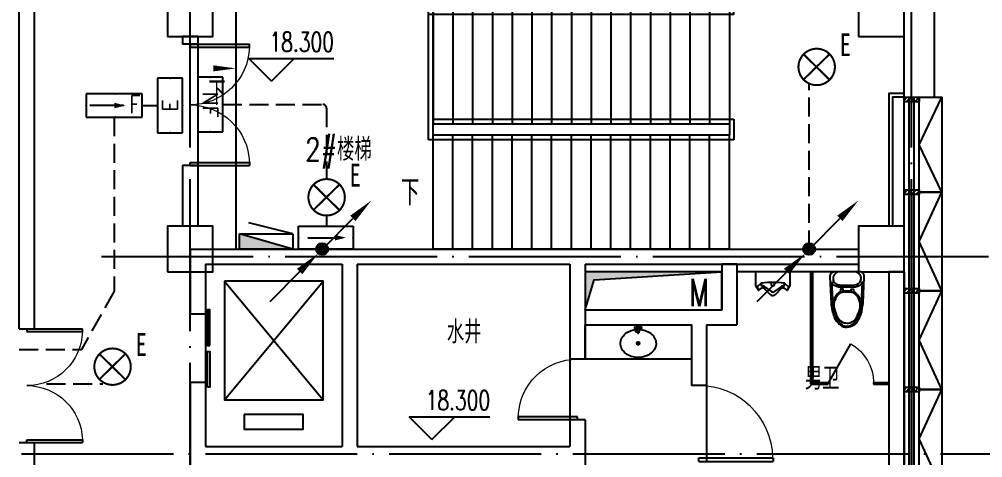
# Model space of a CAD drawing. Extents: x -621157 to 1764546, y -106808 to 741893.
# Drawn here: x 56631 to 69318, y 333750 to 339528 of the extents above; entities that cross this region are included whole.
import ezdxf
from ezdxf.enums import TextEntityAlignment as Align

# ---------------------------------------------------------------- set-up
doc = ezdxf.new("R2010")
doc.units = 0
doc.header["$LTSCALE"] = 1000
doc.header["$MEASUREMENT"] = 0
for name, pattern in [('DASH', [0.35, 0.25, -0.1]), ('XREF-A-101-平面图_t3$0$__DASH', [0.35, 0.25, -0.1]), ('XREF-A-101-平面图_t3$0$DOTE', [2.42, 2, -0.2, 0.02, -0.2])]:
    doc.linetypes.add(name, pattern=pattern)
for name, color, linetype in [('0-底图', 7, 'Continuous'), ('EQUIP-照明', 3, 'Continuous'), ('T-EQUP-JT', 7, 'Continuous'), ('TEL_TEXT', 7, 'Continuous'), ('WIRE-应急', 4, 'DASH'), ('WIRE-照明', 4, 'Continuous'), ('XREF-A-101-平面图_t3$0$A-COLUMN', 8, 'Continuous'), ('XREF-A-101-平面图_t3$0$A-CURTWALL', 8, 'Continuous'), ('XREF-A-101-平面图_t3$0$A-DIM_ELEV', 8, 'Continuous'), ('XREF-A-101-平面图_t3$0$A-DOTE', 8, 'Continuous'), ('XREF-A-101-平面图_t3$0$A-GROUND', 8, 'Continuous'), ('XREF-A-101-平面图_t3$0$A-LEAD-AROW', 8, 'Continuous'), ('XREF-A-101-平面图_t3$0$A-PUB_HATCH', 8, 'Continuous'), ('XREF-A-101-平面图_t3$0$A-RAIL', 8, 'Continuous'), ('XREF-A-101-平面图_t3$0$A-ROOM-CH', 8, 'Continuous'), ('XREF-A-101-平面图_t3$0$A-STAIR', 8, 'Continuous'), ('XREF-A-101-平面图_t3$0$A-WALL', 8, 'Continuous'), ('XREF-A-101-平面图_t3$0$A-WALL-FILL', 8, 'Continuous'), ('XREF-A-101-平面图_t3$0$A-WINDOW', 8, 'Continuous'), ('XREF-A-101-平面图_t3$0$A-开启符号', 8, 'Continuous'), ('XREF-A-101-平面图_t3$0$A-背衬铝板', 8, 'Continuous'), ('XREF-A-101-平面图_t3$0$DIM_SYMB', 8, 'Continuous'), ('XREF-A-101-平面图_t3$0$EQUIP_消火栓', 8, 'Continuous'), ('XREF-A-101-平面图_t3$0$HANDRAIL', 8, 'Continuous'), ('XREF-A-101-平面图_t3$0$I-LVTRY-H', 8, 'Continuous'), ('XREF-A-101-平面图_t3$0$I-WALL-GYPSUM', 8, 'Continuous'), ('XREF-A-101-平面图_t3$0$LVTRY', 8, 'Continuous'), ('XREF-A-101-平面图_t3$0$M-HOLE', 8, 'Continuous'), ('XREF-A-101-平面图_t3$0$PUB_TEXT', 8, 'Continuous'), ('XREF-A-101-平面图_t3$0$STAIR', 8, 'Continuous'), ('XREF-A-101-平面图_t3$0$wipess', 8, 'Continuous'), ('设备-照明', 3, 'Continuous')]:
    doc.layers.add(name, color=color, linetype=linetype)
doc.styles.add('_TEL_DIM', font='SIMPLEX', dxfattribs={"width": 0.8, "height": 3.5, "bigfont": 'HZTXT'})
doc.styles.get("Standard").update_dxf_attribs({"font": 'romans.shx', "bigfont": 'HZDXC.SHX'})
doc.styles.add('STYLE1', font='simhei.ttf')
doc.styles.add('XREF-A-101-平面图_t3$0$-HZDXCROMANS', font='ROMANS.shx', dxfattribs={"bigfont": 'HZDXC.shx'})
doc.styles.add('XREF-A-101-平面图_t3$0$_TCH_DIM', font='SIMPLEX', dxfattribs={"bigfont": 'GBCBIG'})
doc.styles.add('XREF-A-101-平面图_t3$0$A-STANDARD', font='SIMPLEX', dxfattribs={"bigfont": 'GBCBIG'})
doc.styles.add('XREF-A-101-平面图_t3$0$hzdxcROMANS', font='ROMANS', dxfattribs={"width": 0.8, "bigfont": 'HZDXC'})

# ---------------------------------------------------------------- blocks, each defined once
blk = doc.blocks.new('XREF-A-101-平面图_t3$0$柱网4F')
at = {"layer": 'XREF-A-101-平面图_t3$0$A-COLUMN'}
for points in [[(56700, -700), (57300, -700), (57300, -100), (56700, -100)], [(65800, -700), (66400, -700), (66400, -100), (65800, -100)], [(56700, -3800), (57300, -3800), (57300, -3200), (56700, -3200)], [(65800, -3800), (66400, -3800), (66400, -3200), (65800, -3200)]]:
    blk.add_lwpolyline(points, close=True, dxfattribs=at)
blk = doc.blocks.new('XREF-A-101-平面图_t3$0$G$C869EB286')
at = {"layer": 'XREF-A-101-平面图_t3$0$A-WINDOW'}
h = blk.add_hatch(dxfattribs=at)
h.set_pattern_fill('ANSI31', color=256, scale=25)
h.set_pattern_definition([(45, (-143.957, -89940), (-28.0633, 28.0633), [])])
h.paths.add_polyline_path([(0, 60), (200, 60), (200, 0), (0, 0)])
blk.add_lwpolyline([(0, 60), (200, 60), (200, 0), (0, 0)], close=True, dxfattribs=at)
blk = doc.blocks.new('XREF-A-101-平面图_t3$0$G$C4CF66747')
at = {"layer": 'XREF-A-101-平面图_t3$0$DIM_SYMB'}
blk.add_lwpolyline([(-6430, -2750, 0, 0, 0), (-1244, -2750, 0, 0, 0), (-1244, -1100, 0, 0, 0), (-5870, -1100, 80, 0, 0), (-6170, -1100, 0, 0, 0)], format="xyseb", dxfattribs=at)
at = {"layer": 'XREF-A-101-平面图_t3$0$HANDRAIL'}
for p, q in [((-2340, -350), (-6360, -350)), ((-6360, -410), (-6360, -350)), ((-2340, -410), (-2340, -350)), ((-2340, -410), (-6360, -410))]:
    blk.add_line(p, q, dxfattribs=at)
for points in [[(-6360, -100), (-6300, -100), (-6300, -350), (-6360, -350)], [(-2400, -100), (-2340, -100), (-2340, -350), (-2400, -350)]]:
    blk.add_lwpolyline(points, close=True, dxfattribs=at)
at = {"layer": 'XREF-A-101-平面图_t3$0$STAIR'}
for p, q in [((-6360, -2060), (-6360, -350)), ((-6360, -350), (-6300, -350)), ((-6300, -350), (-2400, -350)), ((-6300, -350), (-6300, -1850)), ((-6300, -2000), (-6300, -350)), ((-6040, -350), (-6040, -1850)), ((-5780, -350), (-5780, -1850)), ((-5520, -350), (-5520, -1850)), ((-5260, -350), (-5260, -1850)), ((-5000, -350), (-5000, -1850)), ((-4740, -350), (-4740, -1850)), ((-4480, -350), (-4480, -1850)), ((-4220, -350), (-4220, -1850)), ((-3960, -350), (-3960, -1850)), ((-3700, -350), (-3700, -1850)), ((-3440, -350), (-3440, -1850)), ((-3180, -350), (-3180, -1850)), ((-2920, -350), (-2920, -1850)), ((-2660, -350), (-2660, -1850)), ((-2400, -350), (-2400, -1850)), ((-6300, -1790), (-2340, -1790)), ((-6300, -1790), (-6300, -1850)), ((-6300, -2000), (-6300, -1850)), ((-6300, -1850), (-2400, -1850)), ((-6300, -1850), (-2400, -1850)), ((-2400, -1850), (-2400, -2000)), ((-2340, -1790), (-2340, -2060)), ((-2400, -2000), (-6300, -2000)), ((-6300, -3500), (-6300, -2000)), ((-2400, -2000), (-6300, -2000)), ((-6040, -3500), (-6040, -2000)), ((-5780, -3500), (-5780, -2000)), ((-5520, -3500), (-5520, -2000)), ((-5260, -3500), (-5260, -2000)), ((-5000, -3500), (-5000, -2000)), ((-4740, -3500), (-4740, -2000)), ((-4480, -3500), (-4480, -2000)), ((-4220, -3500), (-4220, -2000)), ((-3960, -3500), (-3960, -2000)), ((-3700, -3500), (-3700, -2000)), ((-3440, -3500), (-3440, -2000)), ((-3180, -3500), (-3180, -2000)), ((-2920, -3500), (-2920, -2000)), ((-2660, -3500), (-2660, -2000)), ((-2400, -3500), (-2400, -2000)), ((-2340, -2060), (-6360, -2060)), ((-2400, -3500), (-6300, -3500))]:
    blk.add_line(p, q, dxfattribs=at)
blk.add_lwpolyline([(-6300, -350), (-6300, -100)], dxfattribs=at)
at = {"layer": 'XREF-A-101-平面图_t3$0$PUB_TEXT', "style": 'XREF-A-101-平面图_t3$0$_TCH_DIM'}
blk.add_text('下', height=338, dxfattribs=at).set_placement((-6725, -2925))
blk = doc.blocks.new('XREF-A-101-平面图_t3$0$ROOM')
at = {"layer": 'XREF-A-101-平面图_t3$0$A-ROOM-CH', "style": 'XREF-A-101-平面图_t3$0$-HZDXCROMANS', "width": 0.6}
for tag, p in [('中文房间名称', (0, -1000)), ('英文房间名称', (0, -1500))]:
    blk.add_attdef(tag, text='', height=300, dxfattribs=at).set_placement(p, align=Align.CENTER)
blk = doc.blocks.new('XREF-A-101-平面图_t3$0$$TWTSYS$00000508')
for p, q in [((-0.5, 0.5), (0.324, 1.224)), ((-0.5, 0.5), (-0.5, -0.5)), ((-0.5, -0.5), (0.5, 0.5)), ((0.5, 0.5), (-0.5, 0.5)), ((0.5, -0.5), (0.5, 0.5)), ((-0.5, -0.5), (0.5, -0.5))]:
    blk.add_line(p, q)
blk.add_solid([(0.5, -0.5), (0.5, 0.5), (-0.5, -0.5)])
blk = doc.blocks.new('XREF-A-101-平面图_t3$0$G$C156FCA62')
at = {"layer": 'XREF-A-101-平面图_t3$0$EQUIP_消火栓', "xscale": -700, "yscale": 200, "zscale": 700}
blk.add_blockref('XREF-A-101-平面图_t3$0$$TWTSYS$00000508', (58000, 336600), dxfattribs=at)
blk = doc.blocks.new('XREF-A-101-平面图_t3$0$轴网(3)')
at = {"layer": 'XREF-A-101-平面图_t3$0$A-DOTE', "linetype": 'XREF-A-101-平面图_t3$0$DOTE'}
for p, q in [((57000, -3300), (57000, 43300)), ((66500, -3300), (66500, 43300)), ((55830.8, 36400), (69800, 36400)), ((-3300, 33800), (69800, 33800))]:
    blk.add_line(p, q, dxfattribs=at)
blk = doc.blocks.new('XREF-A-101-平面图_t3$0$URN--02')
blk.add_wipeout([(-457, 0), (0, 0), (0, -178), (-36, -240), (-36, -240), (-36, -241), (-37, -241), (-37, -241), (-37, -241), (-37, -241), (-38, -242), (-38, -242), (-39, -242), (-40, -243), (-41, -243), (-41, -243), (-42, -243), (-43, -243), (-44, -242), (-45, -242), (-45, -242), (-46, -241), (-47, -240), (-48, -239), (-52, -236), (-58, -231), (-64, -226), (-70, -221), (-76, -217), (-79, -214), (-83, -211), (-88, -209), (-84, -211), (-90, -209), (-95, -208), (-100, -208), (-104, -210), (-108, -211), (-112, -214), (-116, -219), (-120, -223), (-181, -285), (-198, -303), (-203, -306), (-211, -309), (-218, -311), (-222, -311), (-235, -311), (-244, -310), (-250, -308), (-257, -304), (-262, -300), (-271, -290), (-282, -279), (-294, -267), (-304, -257), (-314, -246), (-330, -230), (-339, -221), (-345, -215), (-352, -210), (-356, -209), (-361, -208), (-368, -209), (-378, -214), (-395, -228), (-412, -241), (-413, -242), (-415, -243), (-417, -243), (-420, -242), (-421, -240), (-457, -178)]).dxf.layer = 'XREF-A-101-平面图_t3$0$wipess'
at = {"color": 0, "linetype": 'Continuous'}
blk.add_lwpolyline([(-222, -311, 0.202919), (-195, -300), (-113, -216, -0.389432), (-79, -214), (-45, -241, 0.462615), (-36, -240), (0, -178), (0, 0), (-457, 0), (-457, -178), (-421, -240, 0.462594), (-412, -241), (-378, -214, -0.372868), (-345, -215), (-262, -300, 0.202811), (-235, -311)], format="xyb", close=True, dxfattribs=at)
at = {"color": 35}
for points in [[(-457, -178), (-439, -192, 0.359145), (-431, -192)], [(-85, -149, 0.063072), (-372, -149)], [(-237, -140, 5.328794), (-220, -140)], [(-67, -157, 0.147155), (-87, -149)], [(0, -178), (-18, -192, -0.359152), (-26, -192), (-67, -157)]]:
    blk.add_lwpolyline(points, format="xyb", dxfattribs=at)
at = {"color": 39}
for points in [[(-435, -194), (-422, -238)], [(-376, -188), (-383, -165)], [(-341, -193), (-243, -262)], [(-116, -193), (-214, -262)], [(-81, -188), (-74, -165)], [(-22, -194), (-35, -238)]]:
    blk.add_lwpolyline(points, dxfattribs=at)
at = {"color": 35}
blk.add_lwpolyline([(-390, -157), (-431, -192)], dxfattribs=at)
at = {"color": 39}
for points in [[(-370, -149, 0.147155), (-390, -157)], [(-372, -149, 0.460813), (-383, -165)], [(-341, -193, 0.216515), (-377, -186)], [(-376, -188, 0.333711), (-364, -197)], [(-80, -186, 0.216515), (-116, -193)], [(-93, -197, 0.33371), (-81, -188)], [(-74, -165, 0.460816), (-85, -149)], [(-243, -262, 0.319648), (-214, -262)]]:
    blk.add_lwpolyline(points, format="xyb", dxfattribs=at)
blk = doc.blocks.new('XREF-A-101-平面图_t3$0$马桶A')
blk.add_wipeout([(227, 298), (227, 304), (226, 310), (225, 316), (223, 322), (221, 328), (219, 333), (215, 338), (212, 343), (207, 347), (203, 351), (198, 355), (193, 358), (187, 361), (181, 363), (175, 364), (169, 365), (163, 365), (-163, 365), (-169, 365), (-175, 364), (-181, 363), (-187, 361), (-193, 358), (-198, 355), (-203, 351), (-207, 347), (-212, 343), (-215, 338), (-219, 333), (-221, 328), (-224, 322), (-225, 316), (-226, 310), (-227, 304), (-227, 298), (-211, -47), (-208, -78), (-203, -108), (-197, -139), (-170, -228), (-164, -243), (-156, -259), (-148, -273), (-137, -287), (-115, -312), (-90, -335), (-82, -342), (-73, -348), (-63, -353), (-53, -357), (-43, -361), (-32, -363), (-22, -365), (-11, -365), (0, -365), (16, -363), (31, -360), (47, -356), (62, -350), (76, -343), (90, -335), (102, -327), (114, -317), (124, -306), (133, -294), (141, -281), (169, -230), (179, -209), (187, -186), (193, -163), (196, -140), (211, -47)]).dxf.layer = 'XREF-A-101-平面图_t3$0$wipess'
at = {"color": 35, "linetype": 'ByBlock'}
blk.add_line((53, 109), (-53, 109), dxfattribs=at)
at = {"color": 0, "linetype": 'Continuous'}
blk.add_lwpolyline([(227, 298, 0.431726), (163, 365), (-163, 365, 0.431435), (-227, 298), (-211, -47, 0.05293), (-197, -139, 0.015625), (-170, -228, 0.092508), (-137, -287, 0.041886), (-90, -335, 0.199313), (0, -365, 0.124065), (90, -335, 0.122705), (141, -281, 0.00916), (169, -230, 0.093585), (196, -140, -0.024039), (211, -47)], format="xyb", close=True, dxfattribs=at)
at = {"color": 35}
for points in [[(-101, 194), (0, 190), (101, 194, 0.31346), (183, 257, 0.214355), (170, 326, 0.233297), (103, 365), (-107, 365, 0.214741), (-170, 326, 0.214469), (-182, 253, 0.149897), (-150, 211, 0.149897), (-101, 194)], [(-204, 229), (-189, -72, 0.039846), (-181, -133, 0.096207), (-126, -263, 0.060028), (-69, -329, 0.204422), (0, -353, 0.133941), (69, -329, 0.129163), (125, -263, -0.000598), (157, -200, 0.056687), (181, -133, 0.051135), (189, -72), (204, 229, -0.272391), (111, 165), (-111, 165, -0.270676), (-204, 229)], [(107, 73, 0.09365), (83, 89, 0.098915), (54, 95), (-55, 95, 0.096282), (-83, 89, 0.096282), (-108, 73, 0.05557), (-140, 34, 0.05557), (-163, -11, 0.092989), (-174, -76, 0.063501), (-167, -129, 0.057856), (-124, -235, 0.268831), (0, -311, 0.294074), (124, -235, 0.034416), (167, -129, 0.087024), (174, -76, 0.134611), (140, 34, 0.061058), (107, 73)]]:
    blk.add_lwpolyline(points, format="xyb", close=True, dxfattribs=at)
at = {"color": 35, "linetype": 'ByBlock'}
for points in [[(-53, 95), (-53, 136), (-87, 136), (-87, 88)], [(53, 95), (53, 136), (86, 136), (86, 88)]]:
    blk.add_lwpolyline(points, dxfattribs=at)
for centre, start, end in [((52, -92), 124.5259, 171.7782), ((-52, -92), 8.2064, 55.4741)]:
    blk.add_arc(centre, 244, start, end, dxfattribs=at)
blk = doc.blocks.new('XREF-A-101-平面图_t3$0$A-VEGA-2-LAY-1-01（B栋办公楼）$0$$TCHSYS$APDOOR2D')
blk.add_line((0.5, 0), (0, 0.866))
at = {"lineweight": 13}
blk.add_arc((0.5, 0), 1, 120, 180, dxfattribs=at)
blk = doc.blocks.new('XREF-A-101-平面图_t3$0$$lvtry$00000194')
at = {"color": 0}
for p, q in [((-17, -27), (-17, -17)), ((17, -27), (17, -17))]:
    blk.add_line(p, q, dxfattribs=at)
blk.add_lwpolyline([(14, -39, -0.067374), (92, -53, -0.088152), (166, -93, -0.105269), (218, -155, -0.121685), (235, -224, -0.121685), (218, -292, -0.105269), (166, -355, -0.088152), (92, -394, -0.078966), (0, -409, -0.078966), (-92, -394, -0.088152), (-166, -355, -0.105269), (-218, -292, -0.121685), (-235, -224, -0.121685), (-218, -155, -0.105269), (-166, -93, -0.088152), (-92, -53, -0.059935), (-23, -40, -0.059935)], format="xyb", dxfattribs=at)
for centre, radius in [((0, -27), 16.7), ((0, -221), 20), ((0, -221), 15)]:
    blk.add_circle(centre, radius, dxfattribs=at)
for centre, radius, start, end in [((0, -17), 16.7, 0, 180), ((-40, -17), 10.1, 106.6096, 258.1648), ((-64, 250), 259, 274.7069, 282.3732), ((-75, -197), 173, 71.36, 79.1873), ((-29, -63), 6.77, 155.344, 308.3224), ((-171, 35), 166, 324.8411, 338.1337), ((-171, 35), 170, 324.8411, 331.3523), ((-29, -63), 3.37, 155.344, 308.3224), ((100, -178), 170, 132.3141, 138.8253), ((100, -178), 166, 125.5327, 138.8253), ((-12, -42), 10.6, 201.8924, 261.774), ((-381, -99), 372, 2.3982, 6.7627), ((0, -80), 9.9, 201.7837, 338.2163), ((64, 250), 259, 257.6268, 265.2931), ((381, -99), 372, 170.1008, 177.6018), ((75, -197), 173, 100.8127, 110.4191), ((40, -17), 10.1, 281.8352, 73.3904)]:
    blk.add_arc(centre, radius, start, end, dxfattribs=at)
for p in [(0, -27), (0, -221)]:
    blk.add_point(p, dxfattribs=at)
blk = doc.blocks.new('XREF-A-101-平面图_t3$0$G$CFDD5568B')
at = {"layer": 'XREF-A-101-平面图_t3$0$LVTRY'}
for p, q in [((65700, -3700), (64100, -3700)), ((65070, -3700), (65070, -5182)), ((65095, -3700), (65095, -5157)), ((65070, -5182), (65300, -5182)), ((65095, -5157), (65300, -5157)), ((65900, -5157), (66100, -5157)), ((65900, -5182), (66100, -5182))]:
    blk.add_line(p, q, dxfattribs=at)
blk.add_lwpolyline([(62100, -4400), (63500, -4400), (63500, -4850), (62100, -4850)], close=True, dxfattribs=at)
for points in [[(65300, -5157), (65300, -5182)], [(65900, -5157), (65900, -5182)]]:
    blk.add_lwpolyline(points, dxfattribs=at)
at = {"layer": 'XREF-A-101-平面图_t3$0$LVTRY', "rotation": 0.3060095053980139}
blk.add_blockref('XREF-A-101-平面图_t3$0$$lvtry$00000194', (62799, -4420), dxfattribs=at)
at = {"layer": 'XREF-A-101-平面图_t3$0$LVTRY', "xscale": -600, "yscale": 600, "zscale": 25}
blk.add_blockref('XREF-A-101-平面图_t3$0$A-VEGA-2-LAY-1-01（B栋办公楼）$0$$TCHSYS$APDOOR2D', (65600, -5170), dxfattribs=at)
at = {"layer": 'XREF-A-101-平面图_t3$0$I-LVTRY-H'}
blk.add_blockref('XREF-A-101-平面图_t3$0$URN--02', (64801, -3700), dxfattribs=at)
at = {"layer": 'XREF-A-101-平面图_t3$0$LVTRY'}
blk.add_blockref('XREF-A-101-平面图_t3$0$马桶A', (65550, -4065), dxfattribs=at)
blk = doc.blocks.new('XREF-A-101-平面图_t3$0$G$C646F86AA')
at = {"layer": 'XREF-A-101-平面图_t3$0$EQUIP_消火栓', "xscale": -700, "yscale": 200, "zscale": 700}
blk.add_blockref('XREF-A-101-平面图_t3$0$$TWTSYS$00000508', (58000, 336600), dxfattribs=at)
blk = doc.blocks.new('*U25240')
at = {"color": 0}
blk.add_line((-450, 100), (450, 100), dxfattribs=at)
for points in [[(-40, 160), (-510, 160), (-510, 130), (-40, 130)], [(510, 130), (40, 130), (40, 160), (510, 160)]]:
    blk.add_lwpolyline(points, close=True, dxfattribs=at)
blk = doc.blocks.new('*U25239')
at = {"color": 0, "xscale": 0.001111111111111111, "yscale": 0.001111111111111111, "zscale": 0.001111111111111111}
blk.add_blockref('*U25240', (0, 0), dxfattribs=at)
blk = doc.blocks.new('XREF-A-101-平面图_t3$0$DOOR2DLIB$SYSLIB$00000108')
at = {"color": 0}
for p, q in [((-0.5, 0), (-0.5, 0.4875)), ((-0.475, 0.4875), (-0.5, 0.4875)), ((-0.475, 0), (-0.475, 0.4875)), ((0.475, 0), (0.475, 0.4875)), ((0.475, 0.4875), (0.5, 0.4875)), ((0.5, 0), (0.5, 0.4875)), ((-0.5, 0), (-0.475, 0)), ((0.5, 0), (0.475, 0))]:
    blk.add_line(p, q, dxfattribs=at)
at = {"color": 0, "lineweight": 13}
for centre, start, end in [((-0.4875, 0), 0, 88.53072), ((0.4875, 0), 91.46928, 180)]:
    blk.add_arc(centre, 0.4875, start, end, dxfattribs=at)
blk = doc.blocks.new('XREF-A-101-平面图_t3$0$DOOR2DLIB$SYSLIB$00000107')
at = {"color": 0}
for p, q in [((0.45, 0.975), (0.5, 0.975)), ((0.45, 0), (0.45, 0.975)), ((0.5, 0), (0.5, 0.975)), ((0.5, 0), (0.45, 0))]:
    blk.add_line(p, q, dxfattribs=at)
at = {"color": 0, "lineweight": 13}
blk.add_arc((0.475, 0), 0.975, 91.4693, 180, dxfattribs=at)
blk = doc.blocks.new('XREF-A-101-平面图_t3')
at = {"layer": 'XREF-A-101-平面图_t3$0$A-CURTWALL'}
for p, q in [((266400, 328200), (266400, 338500)), ((266467, 328200), (266467, 338500)), ((266533, 328200), (266533, 338500)), ((266600, 328200), (266600, 338500))]:
    blk.add_line(p, q, dxfattribs=at)
at = {"layer": 'XREF-A-101-平面图_t3$0$A-DIM_ELEV'}
for p, q in [((258071, 338712), (257771, 339012)), ((257771, 339012), (258892, 339012)), ((258071, 338712), (258371, 339012))]:
    blk.add_line(p, q, dxfattribs=at)
at = {"layer": 'XREF-A-101-平面图_t3$0$A-GROUND'}
blk.add_lwpolyline([(257600, 339700), (257600, 336500)], dxfattribs=at)
at = {"layer": 'XREF-A-101-平面图_t3$0$A-LEAD-AROW'}
blk.add_lwpolyline([(257104, 338881, 0, 0, 0), (257604, 338881, 0, 80, 0), (257304, 338881, 0, 0, 0)], format="xyseb", dxfattribs=at)
at = {"layer": 'XREF-A-101-平面图_t3$0$A-RAIL'}
for points in [[(266400, 338550), (266200, 338550), (266200, 336800)], [(266400, 338500), (266250, 338500), (266250, 336800)]]:
    blk.add_lwpolyline(points, dxfattribs=at)
at = {"layer": 'XREF-A-101-平面图_t3$0$A-WALL'}
blk.add_line((266400, 336200), (266400, 333650), dxfattribs=at)
at = {"layer": 'XREF-A-101-平面图_t3$0$A-WALL-FILL', "color": 171}
for p, q in [((266800, 338500), (266800, 340300)), ((266400, 338500), (266400, 339900)), ((256900, 339300), (256900, 339200)), ((257100, 339300), (256900, 339300)), ((257100, 339300), (257100, 339200)), ((266400, 338500), (266800, 338500)), ((256900, 337600), (256900, 336800)), ((257100, 337600), (257100, 336800)), ((257100, 336800), (256900, 336800))]:
    blk.add_line(p, q, dxfattribs=at)
for points in [[(257100, 339200), (256900, 339200)], [(257100, 337600), (256900, 337600)]]:
    blk.add_lwpolyline(points, dxfattribs=at)
at = {"layer": 'XREF-A-101-平面图_t3$0$A-WINDOW'}
blk.add_line((257100, 339200), (257100, 337600), dxfattribs=at)
at = {"layer": 'XREF-A-101-平面图_t3$0$A-开启符号', "linetype": 'Continuous'}
for points in [[(266900, 337250), (266600, 337250), (266600, 338500), (266900, 338500)], [(266900, 335950), (266600, 335950), (266600, 337250), (266900, 337250)], [(266900, 334650), (266600, 334650), (266600, 335950), (266900, 335950)], [(266900, 333350), (266600, 333350), (266600, 334650), (266900, 334650)]]:
    blk.add_lwpolyline(points, close=True, dxfattribs=at)
for points in [[(266900, 337250), (266600, 337875), (266900, 338500)], [(266900, 335950), (266600, 336600), (266900, 337250)], [(266900, 334650), (266600, 335300), (266900, 335950)], [(266900, 333350), (266600, 334000), (266900, 334650)]]:
    blk.add_lwpolyline(points, dxfattribs=at)
at = {"layer": 'XREF-A-101-平面图_t3$0$A-背衬铝板', "color": 6, "linetype": 'XREF-A-101-平面图_t3$0$__DASH', "ltscale": 0.5, "const_width": 30}
blk.add_lwpolyline([(266500, 328260), (266500, 337220)], dxfattribs=at)
for name, p in [('XREF-A-101-平面图_t3$0$G$C156FCA62', (200000, 0)), ('XREF-A-101-平面图_t3$0$G$C4CF66747', (266500, 340000))]:
    blk.add_blockref(name, p)
at = {"layer": 'XREF-A-101-平面图_t3$0$A-COLUMN'}
blk.add_blockref('XREF-A-101-平面图_t3$0$柱网4F', (200000, 340000), dxfattribs=at)
at = {"layer": 'XREF-A-101-平面图_t3$0$A-DOTE'}
blk.add_blockref('XREF-A-101-平面图_t3$0$轴网(3)', (200000, 300000), dxfattribs=at)
at = {"layer": 'XREF-A-101-平面图_t3$0$A-ROOM-CH'}
ref = blk.add_blockref('XREF-A-101-平面图_t3$0$ROOM', (258952, 338663), dxfattribs=at)
ref.add_attrib('中文房间名称', '2#楼梯', dxfattribs={"height": 300, "style": 'XREF-A-101-平面图_t3$0$-HZDXCROMANS', "width": 0.8}).set_placement((258952, 337663), align=Align.CENTER)
ref = blk.add_blockref('XREF-A-101-平面图_t3$0$ROOM', (260608, 336257), dxfattribs=at)
ref.add_attrib('中文房间名称', '水井', dxfattribs={"height": 300, "style": 'XREF-A-101-平面图_t3$0$-HZDXCROMANS', "width": 0.8}).set_placement((260608, 335257), align=Align.CENTER)
ref = blk.add_blockref('XREF-A-101-平面图_t3$0$ROOM', (265323, 335647), dxfattribs=at)
ref.add_attrib('中文房间名称', '男卫', dxfattribs={"height": 300, "style": 'XREF-A-101-平面图_t3$0$-HZDXCROMANS', "width": 0.8}).set_placement((265323, 334647), align=Align.CENTER)
at = {"layer": 'XREF-A-101-平面图_t3$0$A-WINDOW', "xscale": -1600, "yscale": 1600, "zscale": -1600, "rotation": 270.0000000000008}
blk.add_blockref('XREF-A-101-平面图_t3$0$DOOR2DLIB$SYSLIB$00000108', (257000, 338400), dxfattribs=at)
at = {"layer": 'XREF-A-101-平面图_t3$0$A-WINDOW', "rotation": 180}
for p in [(266600, 338500), (266600, 337280), (266600, 335980), (266600, 334680)]:
    blk.add_blockref('XREF-A-101-平面图_t3$0$G$C869EB286', p, dxfattribs=at)
at = {"layer": 'XREF-A-101-平面图_t3$0$A-DIM_ELEV', "color": 7, "style": 'XREF-A-101-平面图_t3$0$A-STANDARD', "width": 0.705882}
blk.add_text('18.300', height=255, dxfattribs=at).set_placement((258045, 339102))
at = {"layer": 'XREF-A-101-平面图_t3$0$A-LEAD-AROW', "color": 7, "style": 'XREF-A-101-平面图_t3$0$A-STANDARD'}
blk.add_text('下', height=320, dxfattribs=at).set_placement((257238, 338398))
blk.add_blockref('XREF-A-101-平面图_t3$0$G$CFDD5568B', (200100, 339900))
at = {"layer": 'XREF-A-101-平面图_t3$0$A-PUB_HATCH'}
h = blk.add_hatch(color=256, dxfattribs=at)
h.dxf.hatch_style = 1
h.paths.add_polyline_path([(264000, 336200), (262200, 336200), (262200, 335700), (262322, 336096)])
at = {"layer": 'XREF-A-101-平面图_t3$0$A-DIM_ELEV'}
for p, q in [((260184, 333990), (259884, 334290)), ((259884, 334290), (260948, 334290)), ((260184, 333990), (260484, 334290))]:
    blk.add_line(p, q, dxfattribs=at)
at = {"layer": 'XREF-A-101-平面图_t3$0$A-STAIR'}
for p, q in [((257450, 336075), (258750, 334515)), ((257450, 334515), (258750, 336075))]:
    blk.add_line(p, q, dxfattribs=at)
for points in [[(257450, 336075), (257450, 334515), (258750, 334515), (258750, 336075)], [(257710, 334320), (257710, 334125), (258490, 334125), (258490, 334320)]]:
    blk.add_lwpolyline(points, close=True, dxfattribs=at)
at = {"layer": 'XREF-A-101-平面图_t3$0$A-WALL'}
for p, q in [((264000, 336300), (264000, 335700)), ((264200, 336300), (264000, 336300)), ((264200, 336300), (264200, 335500)), ((266200, 336200), (266200, 333650)), ((266400, 336200), (266200, 336200)), ((262200, 335700), (263700, 335700)), ((262200, 335700), (262200, 335500)), ((263700, 335700), (264000, 335700)), ((262200, 335500), (263600, 335500)), ((263600, 335500), (263600, 334700)), ((263800, 335500), (263800, 334700)), ((263800, 335500), (264200, 335500))]:
    blk.add_line(p, q, dxfattribs=at)
blk.add_lwpolyline([(263800, 334700), (263600, 334700)], dxfattribs=at)
at = {"layer": 'XREF-A-101-平面图_t3$0$A-WALL-FILL', "color": 171}
for p, q in [((257000, 336500), (259100, 336500)), ((257000, 336500), (257000, 335640)), ((259100, 336500), (262100, 336500)), ((262100, 336500), (265800, 336500)), ((265800, 336500), (265800, 336300)), ((257200, 336300), (259000, 336300)), ((257200, 336300), (257200, 335640)), ((259000, 336300), (259000, 333900)), ((259200, 336300), (259200, 333900)), ((259200, 336300), (262000, 336300)), ((262000, 336300), (262000, 335050)), ((262200, 336300), (262200, 335050)), ((262200, 336300), (265800, 336300)), ((257000, 334740), (257000, 333800)), ((257200, 334740), (257200, 333900)), ((262000, 334250), (262000, 333900)), ((262200, 334250), (262200, 333800)), ((257000, 333800), (257000, 331800)), ((257200, 333900), (259000, 333900)), ((259200, 333900), (262000, 333900)), ((262200, 333800), (262200, 332800))]:
    blk.add_line(p, q, dxfattribs=at)
for points in [[(257200, 335640), (257000, 335640)], [(262200, 335050), (262000, 335050)], [(257200, 334740), (257000, 334740)], [(262200, 334250), (262000, 334250)]]:
    blk.add_lwpolyline(points, dxfattribs=at)
at = {"layer": 'XREF-A-101-平面图_t3$0$A-WINDOW'}
for p, q in [((262000, 335050), (262000, 334250)), ((263800, 334700), (263800, 333700))]:
    blk.add_line(p, q, dxfattribs=at)
at = {"layer": 'XREF-A-101-平面图_t3$0$I-WALL-GYPSUM'}
for p, q in [((254750, 335450), (254750, 339950)), ((254950, 335450), (254950, 339950)), ((254950, 329900), (254950, 333950))]:
    blk.add_line(p, q, dxfattribs=at)
for points in [[(254750, 335450), (254950, 335450)], [(254750, 333950), (254950, 333950)]]:
    blk.add_lwpolyline(points, dxfattribs=at)
at = {"layer": 'XREF-A-101-平面图_t3$0$M-HOLE'}
blk.add_lwpolyline([(262200, 335700), (264000, 335700), (264000, 336200), (262200, 336200)], close=True, dxfattribs=at)
blk.add_lwpolyline([(264000, 336200), (262200, 336200), (262200, 335700), (262322, 336096), (264000, 336200)], dxfattribs=at)
blk.add_blockref('XREF-A-101-平面图_t3$0$G$C646F86AA', (200000, 0))
blk.add_blockref('XREF-A-101-平面图_t3$0$G$C646F86AA', (200000, 0))
at = {"layer": 'XREF-A-101-平面图_t3$0$A-WINDOW'}
for name, p, xscale, yscale, zscale, rotation in [('*U25239', (257100, 335190), 900, 900, 900, 270.0000000000008), ('XREF-A-101-平面图_t3$0$DOOR2DLIB$SYSLIB$00000108', (254850, 334700), 1500, -1500, 1500, 89.99999999763392), ('XREF-A-101-平面图_t3$0$DOOR2DLIB$SYSLIB$00000107', (262100, 334650), 800, -800, 800, 270.0000000000008), ('XREF-A-101-平面图_t3$0$DOOR2DLIB$SYSLIB$00000107', (263700, 334200), 1000, 1000, 1000, 270.0000000000008)]:
    blk.add_blockref(name, p, dxfattribs=dict(at, xscale=xscale, yscale=yscale, zscale=zscale, rotation=rotation))
at = {"layer": 'XREF-A-101-平面图_t3$0$A-DIM_ELEV', "color": 7, "style": 'XREF-A-101-平面图_t3$0$A-STANDARD', "width": 0.705882}
blk.add_text('18.300', height=255, dxfattribs=at).set_placement((260101, 334380))
at = {"layer": 'XREF-A-101-平面图_t3$0$M-HOLE', "style": 'XREF-A-101-平面图_t3$0$hzdxcROMANS', "width": 0.7}
blk.add_text('M', height=360, dxfattribs=at).set_placement((263571, 335746))
blk = doc.blocks.new('HC002633132082')
at = {"layer": 'EQUIP-照明', "color": 0, "linetype": 'Continuous', "const_width": 0.267}
blk.add_lwpolyline([(-2.37, 0, 1), (2.43, 0, 1)], format="xyb", close=True, dxfattribs=at)
for points in [[(-1.7, 1.67), (1.7, -1.67)], [(-1.7, -1.67), (-1.7, -1.67), (1.7, 1.67)]]:
    blk.add_lwpolyline(points, dxfattribs=at)
at = {"layer": 'EQUIP-照明', "color": 0}
blk.add_point((0, 0), dxfattribs=at)
at = {"color": 0, "width": 0.7}
blk.add_attdef('PSFHATT', (4.48, -2.4), '', height=0.025, dxfattribs=at)
at = {"layer": 'EQUIP-照明', "color": 0, "style": 'STYLE1', "width": 0.7}
blk.add_text('E', height=3, dxfattribs=at).set_placement((3.81, 1.42), align=Align.CENTER)
at = {"layer": 'EQUIP-照明', "color": 0, "style": '_TEL_DIM', "flags": 1}
blk.add_attdef('A', text='', height=0.0001, dxfattribs=at).set_placement((0.03, 0), align=Align.MIDDLE_CENTER)
blk = doc.blocks.new('HC002649110740')
at = {"layer": 'EQUIP-照明', "color": 0}
for p, q in [((3.6, 3.3), (-3.6, 3.3)), ((-3.6, 3.3), (-3.6, 0)), ((3.6, 0), (3.6, 3.3)), ((-3.6, 0), (3.6, 0))]:
    blk.add_line(p, q, dxfattribs=at)
for p in [(0, 3.3), (-3.6, 1.65), (3.6, 1.65), (0, 0)]:
    blk.add_point(p, dxfattribs=at)
at = {"color": 0, "width": 0.7}
blk.add_attdef('PSFHATT', (9.31, 0), '', height=0.025, dxfattribs=at)
at = {"layer": 'EQUIP-照明', "color": 0, "style": '_TEL_DIM'}
blk.add_attdef('$TEXT$', text='', height=2, dxfattribs=at).set_placement((0, 1.65), align=Align.MIDDLE_CENTER)
at = {"layer": 'EQUIP-照明', "color": 0, "style": '_TEL_DIM', "flags": 1}
blk.add_attdef('A', text='', height=0.0001, dxfattribs=at).set_placement((0, 0), align=Align.MIDDLE_CENTER)
blk = doc.blocks.new('$Equip$00002831')
at = {"color": 3, "linetype": 'Continuous'}
for p, q in [((0.699, 0.292), (-0.701, 0.292)), ((-0.701, 0.292), (-0.701, -0.292)), ((0.699, -0.292), (0.699, 0.292)), ((0.233, -0.001), (-0.608, -0.001)), ((-0.701, -0.292), (0.699, -0.292))]:
    blk.add_line(p, q, dxfattribs=at)
for p in [(0.027, 0.292), (-0.701, 0), (0.699, 0), (0.027, -0.292)]:
    blk.add_point(p, dxfattribs=at)
blk.add_solid([(0, -0.071), (0.28, -0.001), (0, 0.069)], dxfattribs=at)
at = {"color": 3, "linetype": 'Continuous', "width": 0.8}
blk.add_text('F', height=0.438, dxfattribs=at).set_placement((0.382, -0.193))
at = {"color": 3, "linetype": 'Continuous', "style": '_TEL_DIM', "flags": 1}
blk.add_attdef('A', text='', height=0.00002, dxfattribs=at).set_placement((0.027, 0.292), align=Align.MIDDLE_CENTER)
blk = doc.blocks.new('HC002631130701')
at = {"layer": 'WIRE-照明', "color": 0}
for p, q in [((-3.6, 3), (3.6, 3)), ((-3.6, 0), (-3.6, 3)), ((3.6, 3), (3.6, 0)), ((-2.4, 1.5), (1.2, 1.5)), ((3.6, 0), (-3.6, 0))]:
    blk.add_line(p, q, dxfattribs=at)
for p in [(0, 3), (-3.6, 1.5), (3.6, 1.5), (0, 0)]:
    blk.add_point(p, dxfattribs=at)
blk.add_solid([(1.2, 1.86), (2.64, 1.5), (1.2, 1.14)], dxfattribs=at)
at = {"color": 0, "width": 0.7}
blk.add_attdef('PSFHATT', (3.62, 0), '', height=0.025, dxfattribs=at)
at = {"layer": 'TEL_TEXT', "color": 0, "style": '_TEL_DIM', "flags": 1}
blk.add_attdef('A', text='', height=0.0001, dxfattribs=at).set_placement((0, 3), align=Align.MIDDLE_CENTER)
blk = doc.blocks.new('*X14702')
at = {"color": 0, "linetype": 'Continuous'}
for p, q in [((192.59, 446.72), (193.93, 448.06)), ((192.65, 447.21), (193.44, 448)), ((192.67, 446.38), (194.27, 447.98)), ((192.81, 446.1), (194.55, 447.84)), ((193.01, 445.87), (194.78, 447.64)), ((193.27, 445.7), (194.95, 447.39)), ((193.58, 445.59), (195.06, 447.07)), ((193.98, 445.57), (195.08, 446.67))]:
    blk.add_line(p, q, dxfattribs=at)
blk = doc.blocks.new('HC001445')
at = {"color": 4, "linetype": 'Continuous'}
for p, q in [((0.13, 0.06), (3.24, 3.23)), ((-5.47, -5.53), (-2.36, -2.36))]:
    blk.add_line(p, q, dxfattribs=at)
for points in [[(3.24, 3.23, 0.8, 0, 0), (5.19, 5.12, 0, 0, 0)], [(-2.36, -2.36, 0.8, 0, 0), (-0.41, -0.47, 0, 0, 0)]]:
    blk.add_lwpolyline(points, format="xyseb", dxfattribs=at)
blk.add_circle((0, 0), 0.625, dxfattribs=at)
at = {"color": 4, "linetype": 'Continuous', "xscale": 0.5, "yscale": 0.5, "zscale": 0.5}
blk.add_blockref('*X14702', (-96.92, -223.41), dxfattribs=at)

msp = doc.modelspace()

# ---------------------------------------------------------------- block references
at = {"layer": '0-底图'}
msp.add_blockref('XREF-A-101-平面图_t3', (-198119, 0), dxfattribs=at)

# ---------------------------------------------------------------- next in the draw order: linework, layer by layer
at = {"layer": 'WIRE-应急'}
for points in [[(67034, 336496), (67034, 338683)], [(58250, 338392), (58451, 338392)], [(57880, 338238), (57880, 335945)], [(60678, 336942), (60678, 336800)], [(57880, 335945), (57449, 335175)], [(56631, 335175), (57449, 335175)], [(56991, 334723), (57733, 334723)]]:
    msp.add_lwpolyline(points, dxfattribs=at)
msp.add_lwpolyline([(59311, 338406), (60628, 338406, -0.414214), (60678, 338356), (60678, 337422)], format="xyb", dxfattribs=at)

# ---------------------------------------------------------------- next in the draw order: block references
at = {"layer": 'EQUIP-照明', "xscale": 528.9785710454919, "yscale": 528.9785710454919, "zscale": 528.9785710454919}
msp.add_blockref('$Equip$00002831', (57881, 338392), dxfattribs=at)
at = {"layer": 'T-EQUP-JT', "color": 7, "linetype": 'Continuous', "ltscale": 5, "xscale": 125, "yscale": 125, "zscale": 125}
for p in [(60618, 336500), (67031, 336500)]:
    msp.add_blockref('HC001445', p, dxfattribs=at)
at = {"layer": '设备-照明', "xscale": 100, "yscale": 100, "zscale": 100}
for name, p in [('HC002633132082', (67128, 338900)), ('HC002633132082', (60675, 337182)), ('HC002631130701', (60669, 336500)), ('HC002633132082', (57856, 334950))]:
    msp.add_blockref(name, p, dxfattribs=at)
at = {"layer": '设备-照明'}
ref = msp.add_blockref('HC002649110740', (58781, 338392), dxfattribs=dict(at, xscale=100, yscale=100, zscale=100, rotation=90))
ref.add_attrib('$TEXT$', 'E', dxfattribs={"layer": '0', "color": 0, "height": 200, "rotation": 90, "style": '_TEL_DIM'}).set_placement((58616, 338392), align=Align.MIDDLE_CENTER)
ref = msp.add_blockref('HC002649110740', (58981, 338406), dxfattribs=dict(at, xscale=100, yscale=100, zscale=100, rotation=270))
ref.add_attrib('$TEXT$', 'NF', dxfattribs={"layer": '0', "color": 0, "height": 200, "rotation": 270, "style": '_TEL_DIM'}).set_placement((59146, 338406), align=Align.MIDDLE_CENTER)

doc.saveas('drawing.dxf')
